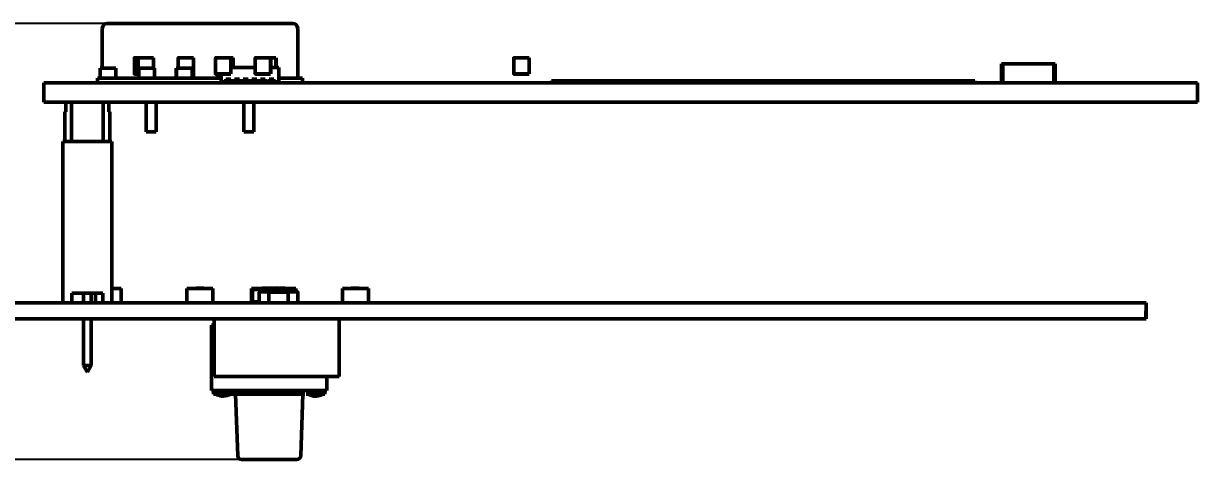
# Model space of a CAD drawing. Header units: millimetres. Extents: x 3004 to 446186229, y 1206 to 1506.
# Drawn here: x 3125.3 to 3186.4, y 1348 to 1370.7 of the extents above; entities that cross this region are included whole.
import ezdxf

# ---------------------------------------------------------------- set-up
doc = ezdxf.new("R2010")
doc.units = ezdxf.units.MM
doc.layers.add('Tonk', color=7, linetype='Continuous', lineweight=25)
doc.layers.add('Видимый контур (ГОСТ)', color=7, linetype='Continuous', lineweight=50)
doc.styles.get("Standard").update_dxf_attribs({"font": '', "width": 0.8, "oblique": 15})
doc.styles.get('Standard').set_extended_font_data('GOST type B')
doc.dimstyles.new('ISO-25', dxfattribs={"dimtxt": 2.5, "dimasz": 2.5, "dimexe": 1.25, "dimexo": 0, "dimtad": 1, "dimtxsty": 'Standard', "dimcen": 2.5, "dimadec": 0, "dimazin": 0, "dimtfac": 1, "dimtmove": 0, "dimatfit": 3, "dimfxl": 1, "dimarcsym": 0})

# ---------------------------------------------------------------- blocks, each defined once
blk = doc.blocks.new('*D37')
at = {"layer": 'Tonk', "color": 0, "lineweight": -2, "transparency": 16777216}
for p, q in [((3138.122, 1370.669), (3041.175, 1370.669)), ((3042.425, 1350.473), (3042.425, 1368.169)), ((3138.122, 1347.973), (3041.175, 1347.973))]:
    blk.add_line(p, q, dxfattribs=at)
at = {"layer": 'Tonk', "color": 0, "transparency": 16777216}
for points in [[(3042.009, 1368.169), (3042.842, 1368.169), (3042.425, 1370.669)], [(3042.009, 1350.473), (3042.842, 1350.473), (3042.425, 1347.973)]]:
    blk.add_solid(points, dxfattribs=at)
at = {"layer": 'Tonk', "color": 0, "transparency": 16777216, "insert": (3040.548, 1359.553), "char_height": 2.5, "attachment_point": 5, "rotation": 90}
blk.add_mtext('23*', dxfattribs=at)
blk = doc.blocks.new('*D52')
at = {"layer": 'Tonk', "color": 0, "lineweight": -2, "transparency": 16777216}
for p, q in [((3129.698, 1370.669), (3061.436, 1370.669)), ((3062.686, 1368.169), (3062.686, 1358.626)), ((3072.222, 1356.126), (3061.436, 1356.126))]:
    blk.add_line(p, q, dxfattribs=at)
at = {"layer": 'Tonk', "color": 0, "transparency": 16777216}
for points in [[(3062.269, 1368.169), (3063.102, 1368.169), (3062.686, 1370.669)], [(3062.269, 1358.626), (3063.102, 1358.626), (3062.686, 1356.126)]]:
    blk.add_solid(points, dxfattribs=at)
at = {"layer": 'Tonk', "color": 0, "transparency": 16777216, "insert": (3060.811, 1363.398), "char_height": 2.5, "attachment_point": 5, "rotation": 90}
blk.add_mtext('15*', dxfattribs=at)

msp = doc.modelspace()

# ---------------------------------------------------------------- linework, layer by layer
at = {"layer": 'Видимый контур (ГОСТ)'}
for p, q in [((3129.69801, 1370.66936), (3130.71401, 1370.66936)), ((3138.33401, 1370.66936), (3130.71401, 1370.66936)), ((3129.44401, 1368.33774), (3129.44401, 1370.41536)), ((3139.60401, 1370.41536), (3139.60401, 1367.82974)), ((3131.11417, 1368.0434), (3131.11417, 1368.88343)), ((3131.31551, 1368.88842), (3131.11917, 1368.88842)), ((3131.31272, 1368.0434), (3131.31272, 1368.88343)), ((3132.10772, 1368.88842), (3131.31772, 1368.88842)), ((3132.11272, 1368.33774), (3132.11272, 1368.88501)), ((3133.38805, 1368.33774), (3133.38805, 1368.88343)), ((3134.18305, 1368.88842), (3133.39305, 1368.88842)), ((3134.18805, 1368.04342), (3134.18805, 1368.88501)), ((3135.33145, 1368.0434), (3135.33145, 1368.88343)), ((3136.12645, 1368.88842), (3135.33645, 1368.88842)), ((3136.25022, 1368.88842), (3136.12856, 1368.88842)), ((3136.13145, 1368.04342), (3136.13145, 1368.88501)), ((3136.25522, 1368.37574), (3136.25522, 1368.88501)), ((3137.39992, 1368.0434), (3137.39992, 1368.88343)), ((3138.19492, 1368.88842), (3137.40492, 1368.88842)), ((3138.47243, 1368.88842), (3138.19703, 1368.88842)), ((3138.19992, 1368.04342), (3138.19992, 1368.88501)), ((3138.47743, 1368.37574), (3138.47743, 1368.88501)), ((3150.84227, 1368.0434), (3150.84227, 1368.88343)), ((3151.63727, 1368.88842), (3150.84727, 1368.88842)), ((3151.64227, 1368.04342), (3151.64227, 1368.88501)), ((3129.34015, 1368.33774), (3129.34015, 1367.82974)), ((3129.34015, 1368.33774), (3130.15295, 1368.33774)), ((3130.15295, 1368.33774), (3130.15295, 1367.82974)), ((3131.34469, 1368.33774), (3131.34469, 1367.82974)), ((3131.34469, 1368.33774), (3132.15749, 1368.33774)), ((3132.15749, 1368.33774), (3132.15749, 1367.82974)), ((3133.27792, 1368.33774), (3133.27792, 1367.82974)), ((3133.27792, 1368.33774), (3133.30364, 1368.33774)), ((3133.30364, 1368.33774), (3133.30364, 1367.82974)), ((3133.30364, 1368.33774), (3134.11644, 1368.33774)), ((3134.11644, 1368.33774), (3134.18721, 1368.33774)), ((3134.11644, 1368.33774), (3134.11644, 1367.82974)), ((3134.18721, 1368.33774), (3134.18721, 1367.82974)), ((3136.13143, 1368.37574), (3137.39992, 1368.37574)), ((3138.1999, 1368.37574), (3138.61995, 1368.37574)), ((3138.61995, 1367.62574), (3138.61995, 1368.37574)), ((3176.21004, 1368.57574), (3176.21004, 1367.57574)), ((3176.27788, 1368.57574), (3176.21004, 1368.57574)), ((3178.92372, 1368.57574), (3176.27788, 1368.57574)), ((3176.27788, 1368.57574), (3176.27788, 1367.57574)), ((3178.92372, 1368.57574), (3178.92372, 1367.57574)), ((3178.99156, 1368.57574), (3178.92372, 1368.57574)), ((3178.99156, 1368.57574), (3178.99156, 1367.57574)), ((3126.39575, 1367.57574), (3186.39575, 1367.57574)), ((3126.39575, 1367.57574), (3126.39575, 1366.57574)), ((3129.19001, 1367.82974), (3129.34015, 1367.82974)), ((3129.19001, 1367.82974), (3129.19001, 1367.57574)), ((3129.34015, 1367.82974), (3130.15295, 1367.82974)), ((3130.15295, 1367.82974), (3130.71401, 1367.82974)), ((3131.34469, 1367.82974), (3130.71401, 1367.82974)), ((3131.11917, 1368.03842), (3131.31772, 1368.03842)), ((3131.31772, 1368.03842), (3131.34469, 1368.03842)), ((3131.34469, 1367.82974), (3132.15749, 1367.82974)), ((3133.27792, 1367.82974), (3132.15749, 1367.82974)), ((3133.27792, 1367.82974), (3133.30364, 1367.82974)), ((3133.30364, 1367.82974), (3134.11644, 1367.82974)), ((3134.11644, 1367.82974), (3134.18721, 1367.82974)), ((3135.44845, 1367.82974), (3134.18721, 1367.82974)), ((3135.33645, 1368.03842), (3136.12805, 1368.03842)), ((3135.44845, 1368.03842), (3135.44845, 1367.82974)), ((3135.44845, 1367.82974), (3135.61995, 1367.82974)), ((3135.61995, 1368.03843), (3135.61995, 1367.62574)), ((3135.61995, 1367.62574), (3135.86995, 1367.62574)), ((3136.11995, 1367.77574), (3135.86995, 1367.77574)), ((3135.86995, 1367.77574), (3135.86995, 1367.57574)), ((3136.11995, 1367.77574), (3136.11995, 1367.57574)), ((3136.11995, 1367.62574), (3136.31995, 1367.62574)), ((3136.31995, 1367.77574), (3136.56995, 1367.77574)), ((3136.31995, 1367.57574), (3136.31995, 1367.77574)), ((3136.56995, 1367.57574), (3136.56995, 1367.77574)), ((3136.56995, 1367.62574), (3136.76995, 1367.62574)), ((3137.01995, 1367.77574), (3136.76995, 1367.77574)), ((3136.76995, 1367.77574), (3136.76995, 1367.57574)), ((3137.01995, 1367.77574), (3137.01995, 1367.57574)), ((3137.01995, 1367.62574), (3137.21995, 1367.62574)), ((3137.21995, 1367.77574), (3137.46995, 1367.77574)), ((3137.21995, 1367.57574), (3137.21995, 1367.77574)), ((3137.40492, 1368.03842), (3138.19652, 1368.03842)), ((3137.46995, 1367.57574), (3137.46995, 1367.77574)), ((3137.46995, 1367.62574), (3137.66995, 1367.62574)), ((3137.91995, 1367.77574), (3137.66995, 1367.77574)), ((3137.66995, 1367.77574), (3137.66995, 1367.57574)), ((3137.91995, 1367.77574), (3137.91995, 1367.57574)), ((3137.91995, 1367.62574), (3138.11995, 1367.62574)), ((3138.11995, 1367.77574), (3138.36995, 1367.77574)), ((3138.11995, 1367.57574), (3138.11995, 1367.77574)), ((3138.36995, 1367.57574), (3138.36995, 1367.77574)), ((3138.36995, 1367.62574), (3138.61995, 1367.62574)), ((3138.61995, 1367.82974), (3139.85801, 1367.82974)), ((3139.85801, 1367.82974), (3139.85801, 1367.57574)), ((3150.84727, 1368.03842), (3151.63887, 1368.03842)), ((3174.8075, 1367.67574), (3152.79939, 1367.67574)), ((3152.79939, 1367.67574), (3152.79939, 1367.57574)), ((3174.8075, 1367.67574), (3174.8075, 1367.57574)), ((3186.39575, 1367.57574), (3186.39575, 1366.57574)), ((3126.39575, 1366.57574), (3186.39575, 1366.57574)), ((3127.54985, 1366.57574), (3127.54985, 1366.07574)), ((3127.84152, 1366.57574), (3127.84152, 1364.52574)), ((3129.49152, 1366.57574), (3129.49152, 1364.52574)), ((3129.78318, 1366.57574), (3129.78318, 1366.07574)), ((3131.73001, 1366.57574), (3131.73001, 1365.03574)), ((3132.23801, 1366.57574), (3132.23801, 1365.03574)), ((3136.81001, 1366.57574), (3136.81001, 1365.03574)), ((3137.31801, 1366.57574), (3137.31801, 1365.03574)), ((3127.49152, 1366.07574), (3127.49152, 1364.52574)), ((3127.49152, 1366.07574), (3127.49152, 1366.07574)), ((3127.49152, 1366.07574), (3127.54985, 1366.07574)), ((3129.84152, 1366.07574), (3129.78318, 1366.07574)), ((3129.84152, 1366.07574), (3129.84152, 1364.52574)), ((3129.84152, 1366.07574), (3129.84152, 1366.07574)), ((3127.39686, 1356.12574), (3127.39686, 1364.52574)), ((3127.39686, 1364.52574), (3129.93686, 1364.52574)), ((3129.93686, 1356.12574), (3129.93686, 1364.52574)), ((3132.23801, 1365.03574), (3131.73001, 1365.03574)), ((3137.31801, 1365.03574), (3136.81001, 1365.03574)), ((3127.86686, 1356.12574), (3127.86686, 1356.62574)), ((3127.86686, 1356.62574), (3129.46686, 1356.62574)), ((3128.46686, 1356.12574), (3128.46686, 1356.62574)), ((3128.86686, 1356.62574), (3128.86686, 1356.12574)), ((3129.08195, 1356.62574), (3129.08195, 1356.12574)), ((3129.46686, 1356.62574), (3129.46686, 1356.12574)), ((3129.98003, 1356.88574), (3129.93686, 1356.88574)), ((3130.43195, 1356.87574), (3129.93686, 1356.87574)), ((3129.98003, 1356.88574), (3129.98003, 1356.87574)), ((3130.43195, 1356.87574), (3130.43195, 1356.12574)), ((3133.83194, 1356.87574), (3133.83194, 1356.12574)), ((3135.18194, 1356.87574), (3133.83194, 1356.87574)), ((3134.51993, 1356.88574), (3134.30951, 1356.88574)), ((3134.30951, 1356.88574), (3134.30951, 1356.87574)), ((3134.73003, 1356.88574), (3134.51993, 1356.88574)), ((3134.73003, 1356.88574), (3134.73003, 1356.87574)), ((3135.18194, 1356.87574), (3135.18194, 1356.12574)), ((3137.20695, 1356.87574), (3137.20695, 1356.12574)), ((3137.20695, 1356.87574), (3137.40695, 1356.87574)), ((3137.25695, 1356.82574), (3137.25695, 1356.17574)), ((3137.25695, 1356.82574), (3139.45695, 1356.82574)), ((3137.25695, 1356.82574), (3137.25695, 1356.17574)), ((3137.25695, 1356.82574), (3137.40695, 1356.82574)), ((3137.60695, 1356.87574), (3137.40695, 1356.87574)), ((3137.40695, 1356.82574), (3137.40695, 1356.87574)), ((3137.60694, 1356.68574), (3137.60694, 1356.12574)), ((3139.10695, 1356.87574), (3137.60695, 1356.87574)), ((3137.60695, 1356.87574), (3137.60695, 1356.82574)), ((3139.10695, 1356.82574), (3137.60695, 1356.82574)), ((3138.10694, 1356.69574), (3137.61694, 1356.69574)), ((3137.76433, 1356.88574), (3137.76433, 1356.87574)), ((3137.89807, 1356.88574), (3137.89807, 1356.87574)), ((3138.03613, 1356.88574), (3138.03613, 1356.87574)), ((3138.07203, 1356.88574), (3138.07203, 1356.87574)), ((3139.10694, 1356.68574), (3138.10694, 1356.68574)), ((3138.10694, 1356.68574), (3138.10694, 1356.12574)), ((3138.31353, 1356.88574), (3138.20736, 1356.88574)), ((3138.20736, 1356.88574), (3138.20736, 1356.87574)), ((3138.34382, 1356.88574), (3138.31353, 1356.88574)), ((3138.31353, 1356.88574), (3138.31353, 1356.87574)), ((3138.34382, 1356.88574), (3138.34382, 1356.87574)), ((3138.37972, 1356.88574), (3138.37972, 1356.87574)), ((3138.51345, 1356.88574), (3138.51345, 1356.87574)), ((3138.65151, 1356.88574), (3138.65151, 1356.87574)), ((3138.69254, 1356.88574), (3138.69254, 1356.87574)), ((3138.81457, 1356.88574), (3138.81457, 1356.87574)), ((3138.95408, 1356.88574), (3138.95408, 1356.87574)), ((3139.10694, 1356.69574), (3139.59694, 1356.69574)), ((3139.10694, 1356.68574), (3139.10694, 1356.12574)), ((3139.30695, 1356.87574), (3139.10695, 1356.87574)), ((3139.10695, 1356.87574), (3139.10695, 1356.82574)), ((3139.50695, 1356.87574), (3139.30695, 1356.87574)), ((3139.30695, 1356.82574), (3139.30695, 1356.87574)), ((3139.45695, 1356.82574), (3139.30695, 1356.82574)), ((3139.45695, 1356.82574), (3139.45695, 1356.69574)), ((3139.45695, 1356.82574), (3139.45695, 1356.69574)), ((3139.50695, 1356.87574), (3139.50695, 1356.69574)), ((3139.60694, 1356.68574), (3139.60694, 1356.12574)), ((3141.93194, 1356.87574), (3143.28194, 1356.87574)), ((3141.93194, 1356.87574), (3141.93194, 1356.12574)), ((3142.38386, 1356.88574), (3142.38386, 1356.87574)), ((3142.5248, 1356.88574), (3142.38386, 1356.88574)), ((3142.5248, 1356.88574), (3142.5248, 1356.87574)), ((3142.65565, 1356.88574), (3142.5248, 1356.88574)), ((3142.65565, 1356.88574), (3142.65565, 1356.87574)), ((3142.75309, 1356.88574), (3142.65565, 1356.88574)), ((3142.75309, 1356.88574), (3142.75309, 1356.87574)), ((3142.79411, 1356.88574), (3142.75309, 1356.88574)), ((3142.80437, 1356.88574), (3142.79411, 1356.88574)), ((3142.79411, 1356.88574), (3142.79411, 1356.87574)), ((3142.80437, 1356.88574), (3142.80437, 1356.87574)), ((3143.28194, 1356.87574), (3143.28194, 1356.12574)), ((3179.74995, 1356.12574), (3076.19195, 1356.12574)), ((3137.60694, 1356.17574), (3137.25695, 1356.17574)), ((3137.25695, 1356.17574), (3137.60695, 1356.17574)), ((3179.74995, 1356.12574), (3183.70496, 1356.12574)), ((3183.71695, 1356.12574), (3183.70496, 1356.12574)), ((3183.72195, 1355.30278), (3183.72195, 1356.12574)), ((3183.70996, 1355.30278), (3183.70996, 1355.71426)), ((3183.70996, 1355.71426), (3183.70996, 1355.30278)), ((3179.75496, 1355.30278), (3076.19695, 1355.30278)), ((3128.47186, 1352.86067), (3128.47186, 1355.30278)), ((3128.87186, 1355.30278), (3128.87186, 1352.86067)), ((3135.12204, 1351.57278), (3135.12204, 1354.97278)), ((3135.12204, 1354.97278), (3135.26194, 1354.97278)), ((3135.26194, 1352.30279), (3135.26194, 1355.30278)), ((3141.76195, 1352.30279), (3141.76195, 1355.30278)), ((3179.75496, 1355.30278), (3183.70996, 1355.30278)), ((3183.72195, 1355.30278), (3183.70996, 1355.30278)), ((3128.47186, 1352.86067), (3128.87186, 1352.86067)), ((3128.67186, 1352.51426), (3128.47186, 1352.86067)), ((3128.87186, 1352.86067), (3128.67186, 1352.51426)), ((3135.26194, 1352.30279), (3141.76195, 1352.30279)), ((3141.12204, 1352.30279), (3141.12204, 1351.57278)), ((3135.42204, 1351.57278), (3135.12204, 1351.57278)), ((3135.22204, 1351.37278), (3135.22204, 1351.57278)), ((3135.72204, 1351.37278), (3135.22204, 1351.37278)), ((3135.32204, 1351.37252), (3135.32204, 1351.37278)), ((3140.82204, 1351.57278), (3135.42204, 1351.57278)), ((3136.08062, 1351.37278), (3135.72204, 1351.37278)), ((3136.12204, 1351.37252), (3136.12204, 1351.37278)), ((3136.19275, 1351.37278), (3136.15133, 1351.37278)), ((3136.26347, 1351.37278), (3136.19275, 1351.37278)), ((3139.98062, 1351.37278), (3136.26347, 1351.37278)), ((3136.48403, 1348.1658), (3136.37204, 1351.37278)), ((3139.76005, 1348.1658), (3139.87204, 1351.37278)), ((3140.09275, 1351.37278), (3140.05133, 1351.37278)), ((3140.16347, 1351.37278), (3140.09275, 1351.37278)), ((3140.12204, 1351.37258), (3140.12204, 1351.37278)), ((3140.12204, 1351.37252), (3140.12204, 1351.37258)), ((3140.52204, 1351.37278), (3140.16347, 1351.37278)), ((3141.02204, 1351.37278), (3140.52204, 1351.37278)), ((3141.12204, 1351.57278), (3140.82204, 1351.57278)), ((3140.92204, 1351.37258), (3140.92204, 1351.37278)), ((3140.92204, 1351.37252), (3140.92204, 1351.37258)), ((3141.02204, 1351.37278), (3141.02204, 1351.57278)), ((3139.56018, 1347.97278), (3136.68391, 1347.97278))]:
    msp.add_line(p, q, dxfattribs=at)
for centre, radius, start, end in [((3129.69801, 1370.41536), 0.254, 90, 180), ((3139.35001, 1370.41536), 0.254, 0, 90), ((3137.61694, 1356.68574), 0.01, 90, 180), ((3139.59694, 1356.68574), 0.01, 0, 90), ((3136.68391, 1348.17278), 0.2, 182.0000025, 270.0000025), ((3139.56018, 1348.17278), 0.2, 270.0000025, 358.0000025)]:
    msp.add_arc(centre, radius, start, end, dxfattribs=at)
for points, knots in [([(3138.33401, 1370.66936), (3138.44691, 1370.66936), (3138.55646, 1370.66936), (3138.66268, 1370.66936), (3138.67785, 1370.66936), (3138.69174, 1370.66936), (3138.708, 1370.66936), (3138.83813, 1370.66936), (3138.95349, 1370.66936), (3139.05246, 1370.66936), (3139.13906, 1370.66936), (3139.20762, 1370.66936), (3139.25814, 1370.66936), (3139.26535, 1370.66936), (3139.27274, 1370.66936), (3139.27869, 1370.66936), (3139.32624, 1370.66936), (3139.35001, 1370.66936), (3139.35001, 1370.66936)], [0, 0, 0, 0, 0.21875, 0.21875, 0.21875, 0.25, 0.25, 0.25, 0.5, 0.5, 0.5, 0.71875, 0.71875, 0.71875, 0.75, 0.75, 0.75, 1, 1, 1, 1]), ([(3131.11917, 1368.88842), (3131.11916, 1368.88842), (3131.11915, 1368.88842), (3131.11856, 1368.88841), (3131.11798, 1368.88831), (3131.11685, 1368.88789), (3131.1163, 1368.88757), (3131.11534, 1368.8867), (3131.11496, 1368.88619), (3131.11452, 1368.88529), (3131.11438, 1368.88492), (3131.11421, 1368.88417), (3131.11417, 1368.88381), (3131.11823, 1368.88343)], [-0.00000462706, -0.00000462706, -0.00000462706, -0.00000462706, 0, 0, 0.00024455438, 0.00024455438, 0.00049333792, 0.00049333792, 0.0007291459, 0.0007291459, 0.00087347225, 0.00087347225, 0.00100012886, 0.00100012886, 0.00100012886, 0.00100012886]), ([(3131.11823, 1368.88343), (3131.12479, 1368.88345), (3131.15501, 1368.8836), (3131.20605, 1368.88386), (3131.25823, 1368.88406), (3131.31278, 1368.8842)], [-0.0759114465, -0.0759114465, -0.0759114465, -0.0759114465, -0.0750499484, -0.0750499484, -0.0583716682, -0.0583716682, -0.0583716682, -0.0583716682]), ([(3131.31772, 1368.88842), (3131.31771, 1368.88842), (3131.3177, 1368.88842), (3131.31711, 1368.88841), (3131.31653, 1368.88831), (3131.31541, 1368.88789), (3131.31485, 1368.88757), (3131.3139, 1368.8867), (3131.31352, 1368.88619), (3131.31307, 1368.88529), (3131.31293, 1368.88492), (3131.31276, 1368.88417), (3131.31272, 1368.88381), (3131.31678, 1368.88343)], [-0.00000462706, -0.00000462706, -0.00000462706, -0.00000462706, 0, 0, 0.00024455438, 0.00024455438, 0.00049333792, 0.00049333792, 0.0007291459, 0.0007291459, 0.00087347225, 0.00087347225, 0.00100012886, 0.00100012886, 0.00100012886, 0.00100012886]), ([(3131.31678, 1368.88343), (3131.32334, 1368.88345), (3131.35356, 1368.8836), (3131.46137, 1368.88415), (3131.58386, 1368.88446), (3131.7115, 1368.88446), (3131.71252, 1368.88446), (3131.71456, 1368.88446), (3131.71559, 1368.88446), (3131.84365, 1368.88446), (3131.97676, 1368.88415), (3132.10541, 1368.88344), (3132.10657, 1368.88343), (3132.10959, 1368.88528)], [-0.0759114465, -0.0759114465, -0.0759114465, -0.0759114465, -0.0750499484, -0.0750499484, -0.0388625386, -0.0388625386, -0.0385558108, -0.0385558108, -0.0382459688, -0.0382459688, 0, 0, 0.0003495181, 0.0003495181, 0.0003495181, 0.0003495181]), ([(3132.10959, 1368.88528), (3132.10774, 1368.88221), (3132.10775, 1368.881), (3132.1085, 1368.74299), (3132.10884, 1368.59971), (3132.10884, 1368.42204), (3132.10881, 1368.38003), (3132.10874, 1368.33774)], [-0.0824454192, -0.0824454192, -0.0824454192, -0.0824454192, -0.0820807754, -0.0820807754, -0.0410404065, -0.0410404065, -0.0285822987, -0.0285822987, -0.0285822987, -0.0285822987]), ([(3133.39305, 1368.88842), (3133.39304, 1368.88842), (3133.39303, 1368.88842), (3133.39244, 1368.88841), (3133.39186, 1368.88831), (3133.39074, 1368.88789), (3133.39019, 1368.88757), (3133.38923, 1368.8867), (3133.38885, 1368.88619), (3133.3884, 1368.88529), (3133.38827, 1368.88492), (3133.3881, 1368.88417), (3133.38806, 1368.88381), (3133.39211, 1368.88343)], [-0.00000462706, -0.00000462706, -0.00000462706, -0.00000462706, 0, 0, 0.00024455438, 0.00024455438, 0.00049333792, 0.00049333792, 0.0007291459, 0.0007291459, 0.00087347225, 0.00087347225, 0.00100012886, 0.00100012886, 0.00100012886, 0.00100012886]), ([(3133.39211, 1368.88343), (3133.39868, 1368.88345), (3133.42889, 1368.8836), (3133.5367, 1368.88415), (3133.6592, 1368.88446), (3133.78683, 1368.88446), (3133.78785, 1368.88446), (3133.7899, 1368.88446), (3133.79093, 1368.88446), (3133.91899, 1368.88446), (3134.05209, 1368.88415), (3134.18074, 1368.88344), (3134.1819, 1368.88343), (3134.18492, 1368.88528)], [-0.0759114465, -0.0759114465, -0.0759114465, -0.0759114465, -0.0750499484, -0.0750499484, -0.0388625386, -0.0388625386, -0.0385558108, -0.0385558108, -0.0382459688, -0.0382459688, 0, 0, 0.0003495181, 0.0003495181, 0.0003495181, 0.0003495181]), ([(3134.18492, 1368.88528), (3134.18307, 1368.88221), (3134.18308, 1368.881), (3134.18384, 1368.74299), (3134.18417, 1368.59971), (3134.18417, 1368.42204), (3134.18414, 1368.38003), (3134.18408, 1368.33774)], [-0.0824454192, -0.0824454192, -0.0824454192, -0.0824454192, -0.0820807754, -0.0820807754, -0.0410404065, -0.0410404065, -0.0285822987, -0.0285822987, -0.0285822987, -0.0285822987]), ([(3135.33645, 1368.88842), (3135.33644, 1368.88842), (3135.33643, 1368.88842), (3135.33584, 1368.88841), (3135.33526, 1368.88831), (3135.33414, 1368.88789), (3135.33359, 1368.88757), (3135.33263, 1368.8867), (3135.33225, 1368.88619), (3135.3318, 1368.88529), (3135.33167, 1368.88492), (3135.3315, 1368.88417), (3135.33145, 1368.88381), (3135.33551, 1368.88343)], [-0.00000462706, -0.00000462706, -0.00000462706, -0.00000462706, 0, 0, 0.00024455438, 0.00024455438, 0.00049333792, 0.00049333792, 0.0007291459, 0.0007291459, 0.00087347225, 0.00087347225, 0.00100012886, 0.00100012886, 0.00100012886, 0.00100012886]), ([(3135.33551, 1368.88343), (3135.34208, 1368.88345), (3135.37229, 1368.8836), (3135.4801, 1368.88415), (3135.6026, 1368.88446), (3135.73023, 1368.88446), (3135.73125, 1368.88446), (3135.7333, 1368.88446), (3135.73433, 1368.88446), (3135.86239, 1368.88446), (3135.99549, 1368.88415), (3136.12414, 1368.88344), (3136.1253, 1368.88343), (3136.12832, 1368.88528)], [-0.0759114465, -0.0759114465, -0.0759114465, -0.0759114465, -0.0750499484, -0.0750499484, -0.0388625386, -0.0388625386, -0.0385558108, -0.0385558108, -0.0382459688, -0.0382459688, 0, 0, 0.0003495181, 0.0003495181, 0.0003495181, 0.0003495181]), ([(3136.12832, 1368.88528), (3136.12647, 1368.88221), (3136.12648, 1368.881), (3136.12724, 1368.74299), (3136.12757, 1368.59971), (3136.12757, 1368.32712), (3136.12724, 1368.18384), (3136.12648, 1368.04583), (3136.12647, 1368.04462), (3136.12832, 1368.04155)], [-0.0824454192, -0.0824454192, -0.0824454192, -0.0824454192, -0.0820807754, -0.0820807754, -0.0410404065, -0.0410404065, 0, 0, 0.0003646431, 0.0003646431, 0.0003646431, 0.0003646431]), ([(3136.13145, 1368.88397), (3136.17018, 1368.88383), (3136.20871, 1368.88366), (3136.24791, 1368.88344), (3136.24907, 1368.88343), (3136.25209, 1368.88528)], [-0.0114104227, -0.0114104227, -0.0114104227, -0.0114104227, 0, 0, 0.0003495181, 0.0003495181, 0.0003495181, 0.0003495181]), ([(3136.25209, 1368.88528), (3136.25024, 1368.88221), (3136.25025, 1368.881), (3136.251, 1368.74299), (3136.25134, 1368.59971), (3136.25134, 1368.43446), (3136.25133, 1368.4052), (3136.2513, 1368.37574)], [-0.0824454192, -0.0824454192, -0.0824454192, -0.0824454192, -0.0820807754, -0.0820807754, -0.0410404065, -0.0410404065, -0.0323223982, -0.0323223982, -0.0323223982, -0.0323223982]), ([(3137.40492, 1368.88842), (3137.40491, 1368.88842), (3137.4049, 1368.88842), (3137.40431, 1368.88841), (3137.40373, 1368.88831), (3137.4026, 1368.88789), (3137.40205, 1368.88757), (3137.40109, 1368.8867), (3137.40071, 1368.88619), (3137.40027, 1368.88529), (3137.40013, 1368.88492), (3137.39996, 1368.88417), (3137.39992, 1368.88381), (3137.40398, 1368.88343)], [-0.00000462706, -0.00000462706, -0.00000462706, -0.00000462706, 0, 0, 0.00024455438, 0.00024455438, 0.00049333792, 0.00049333792, 0.0007291459, 0.0007291459, 0.00087347225, 0.00087347225, 0.00100012886, 0.00100012886, 0.00100012886, 0.00100012886]), ([(3137.40398, 1368.88343), (3137.41054, 1368.88345), (3137.44076, 1368.8836), (3137.54857, 1368.88415), (3137.67106, 1368.88446), (3137.79869, 1368.88446), (3137.79971, 1368.88446), (3137.80176, 1368.88446), (3137.80279, 1368.88446), (3137.93085, 1368.88446), (3138.06396, 1368.88415), (3138.19261, 1368.88344), (3138.19376, 1368.88343), (3138.19679, 1368.88528)], [-0.0759114465, -0.0759114465, -0.0759114465, -0.0759114465, -0.0750499484, -0.0750499484, -0.0388625386, -0.0388625386, -0.0385558108, -0.0385558108, -0.0382459688, -0.0382459688, 0, 0, 0.0003495181, 0.0003495181, 0.0003495181, 0.0003495181]), ([(3137.68243, 1368.88842), (3137.68242, 1368.88842), (3137.68241, 1368.88842), (3137.68228, 1368.88842), (3137.68216, 1368.88841), (3137.68204, 1368.8884)], [-0.0000046270632, -0.0000046270632, -0.0000046270632, -0.0000046270632, 0, 0, 0.0000502312776, 0.0000502312776, 0.0000502312776, 0.0000502312776]), ([(3138.19679, 1368.88528), (3138.19494, 1368.88221), (3138.19494, 1368.881), (3138.1957, 1368.74299), (3138.19604, 1368.59971), (3138.19604, 1368.32712), (3138.1957, 1368.18384), (3138.19494, 1368.04583), (3138.19494, 1368.04462), (3138.19679, 1368.04155)], [-0.0824454192, -0.0824454192, -0.0824454192, -0.0824454192, -0.0820807754, -0.0820807754, -0.0410404065, -0.0410404065, 0, 0, 0.0003646431, 0.0003646431, 0.0003646431, 0.0003646431]), ([(3138.19992, 1368.88437), (3138.2897, 1368.88423), (3138.38068, 1368.88393), (3138.47012, 1368.88344), (3138.47128, 1368.88343), (3138.4743, 1368.88528)], [-0.0264835426, -0.0264835426, -0.0264835426, -0.0264835426, 0, 0, 0.0003495181, 0.0003495181, 0.0003495181, 0.0003495181]), ([(3138.4743, 1368.88528), (3138.47245, 1368.88221), (3138.47245, 1368.881), (3138.47321, 1368.74299), (3138.47355, 1368.59971), (3138.47355, 1368.43446), (3138.47353, 1368.4052), (3138.4735, 1368.37574)], [-0.0824454192, -0.0824454192, -0.0824454192, -0.0824454192, -0.0820807754, -0.0820807754, -0.0410404065, -0.0410404065, -0.0323223982, -0.0323223982, -0.0323223982, -0.0323223982]), ([(3150.84727, 1368.88842), (3150.84726, 1368.88842), (3150.84725, 1368.88842), (3150.84666, 1368.88841), (3150.84608, 1368.88831), (3150.84495, 1368.88789), (3150.8444, 1368.88757), (3150.84344, 1368.8867), (3150.84306, 1368.88619), (3150.84262, 1368.88529), (3150.84248, 1368.88492), (3150.84231, 1368.88417), (3150.84227, 1368.88381), (3150.84633, 1368.88343)], [-0.00000462706, -0.00000462706, -0.00000462706, -0.00000462706, 0, 0, 0.00024455438, 0.00024455438, 0.00049333792, 0.00049333792, 0.0007291459, 0.0007291459, 0.00087347225, 0.00087347225, 0.00100012886, 0.00100012886, 0.00100012886, 0.00100012886]), ([(3150.84633, 1368.88343), (3150.85289, 1368.88345), (3150.88311, 1368.8836), (3150.99092, 1368.88415), (3151.11341, 1368.88446), (3151.24105, 1368.88446), (3151.24207, 1368.88446), (3151.24411, 1368.88446), (3151.24514, 1368.88446), (3151.3732, 1368.88446), (3151.50631, 1368.88415), (3151.63496, 1368.88344), (3151.63612, 1368.88343), (3151.63914, 1368.88528)], [-0.0759114465, -0.0759114465, -0.0759114465, -0.0759114465, -0.0750499484, -0.0750499484, -0.0388625386, -0.0388625386, -0.0385558108, -0.0385558108, -0.0382459688, -0.0382459688, 0, 0, 0.0003495181, 0.0003495181, 0.0003495181, 0.0003495181]), ([(3151.63914, 1368.88528), (3151.63729, 1368.88221), (3151.63729, 1368.881), (3151.63805, 1368.74299), (3151.63839, 1368.59971), (3151.63839, 1368.32712), (3151.63805, 1368.18384), (3151.63729, 1368.04583), (3151.63729, 1368.04462), (3151.63914, 1368.04155)], [-0.0824454192, -0.0824454192, -0.0824454192, -0.0824454192, -0.0820807754, -0.0820807754, -0.0410404065, -0.0410404065, 0, 0, 0.0003646431, 0.0003646431, 0.0003646431, 0.0003646431]), ([(3131.11823, 1368.0434), (3131.11417, 1368.04303), (3131.11421, 1368.04267), (3131.11438, 1368.04192), (3131.11452, 1368.04154), (3131.11496, 1368.04064), (3131.11534, 1368.04014), (3131.1163, 1368.03927), (3131.11685, 1368.03894), (3131.11798, 1368.03852), (3131.11856, 1368.03842), (3131.11915, 1368.03842), (3131.11916, 1368.03842), (3131.11917, 1368.03842)], [0.000002287917, 0.000002287917, 0.000002287917, 0.000002287917, 0.000112398722, 0.000112398722, 0.000237862234, 0.000237862234, 0.000442818507, 0.000442818507, 0.000658987517, 0.000658987517, 0.000871477573, 0.000871477573, 0.000875498261, 0.000875498261, 0.000875498261, 0.000875498261]), ([(3131.31278, 1368.04263), (3131.25823, 1368.04278), (3131.20605, 1368.04297), (3131.15501, 1368.04323), (3131.12479, 1368.04338), (3131.11823, 1368.0434)], [-0.0145600098, -0.0145600098, -0.0145600098, -0.0145600098, 0, 0, 0.0007520714, 0.0007520714, 0.0007520714, 0.0007520714]), ([(3131.31678, 1368.0434), (3131.31272, 1368.04303), (3131.31276, 1368.04267), (3131.31293, 1368.04192), (3131.31307, 1368.04154), (3131.31352, 1368.04064), (3131.3139, 1368.04014), (3131.31485, 1368.03927), (3131.31541, 1368.03894), (3131.31653, 1368.03852), (3131.31711, 1368.03842), (3131.3177, 1368.03842), (3131.31771, 1368.03842), (3131.31772, 1368.03842)], [0.000002287917, 0.000002287917, 0.000002287917, 0.000002287917, 0.000112398722, 0.000112398722, 0.000237862234, 0.000237862234, 0.000442818507, 0.000442818507, 0.000658987517, 0.000658987517, 0.000871477573, 0.000871477573, 0.000875498261, 0.000875498261, 0.000875498261, 0.000875498261]), ([(3135.33551, 1368.0434), (3135.33145, 1368.04303), (3135.3315, 1368.04267), (3135.33167, 1368.04192), (3135.3318, 1368.04154), (3135.33225, 1368.04064), (3135.33263, 1368.04014), (3135.33359, 1368.03927), (3135.33414, 1368.03894), (3135.33526, 1368.03852), (3135.33584, 1368.03842), (3135.33643, 1368.03842), (3135.33644, 1368.03842), (3135.33645, 1368.03842)], [0.000002287917, 0.000002287917, 0.000002287917, 0.000002287917, 0.000112398722, 0.000112398722, 0.000237862234, 0.000237862234, 0.000442818507, 0.000442818507, 0.000658987517, 0.000658987517, 0.000871477573, 0.000871477573, 0.000875498261, 0.000875498261, 0.000875498261, 0.000875498261]), ([(3136.12832, 1368.04155), (3136.1253, 1368.0434), (3136.12414, 1368.04339), (3135.99549, 1368.04269), (3135.86239, 1368.04237), (3135.73433, 1368.04237), (3135.7333, 1368.04237), (3135.73125, 1368.04237), (3135.73023, 1368.04237), (3135.6026, 1368.04238), (3135.4801, 1368.04269), (3135.37229, 1368.04323), (3135.34208, 1368.04338), (3135.33551, 1368.0434)], [-0.0657717185, -0.0657717185, -0.0657717185, -0.0657717185, -0.065467052, -0.065467052, -0.0321289257, -0.0321289257, -0.0318588437, -0.0318588437, -0.0315913334, -0.0315913334, 0, 0, 0.0007520714, 0.0007520714, 0.0007520714, 0.0007520714]), ([(3137.40398, 1368.0434), (3137.39992, 1368.04303), (3137.39996, 1368.04267), (3137.40013, 1368.04192), (3137.40027, 1368.04154), (3137.40071, 1368.04064), (3137.40109, 1368.04014), (3137.40205, 1368.03927), (3137.4026, 1368.03894), (3137.40373, 1368.03852), (3137.40431, 1368.03842), (3137.4049, 1368.03842), (3137.40491, 1368.03842), (3137.40492, 1368.03842)], [0.000002287917, 0.000002287917, 0.000002287917, 0.000002287917, 0.000112398722, 0.000112398722, 0.000237862234, 0.000237862234, 0.000442818507, 0.000442818507, 0.000658987517, 0.000658987517, 0.000871477573, 0.000871477573, 0.000875498261, 0.000875498261, 0.000875498261, 0.000875498261]), ([(3138.19679, 1368.04155), (3138.19376, 1368.0434), (3138.19261, 1368.04339), (3138.06396, 1368.04269), (3137.93085, 1368.04237), (3137.80279, 1368.04237), (3137.80176, 1368.04237), (3137.79971, 1368.04237), (3137.79869, 1368.04237), (3137.67106, 1368.04238), (3137.54857, 1368.04269), (3137.44076, 1368.04323), (3137.41054, 1368.04338), (3137.40398, 1368.0434)], [-0.0657717185, -0.0657717185, -0.0657717185, -0.0657717185, -0.065467052, -0.065467052, -0.0321289257, -0.0321289257, -0.0318588437, -0.0318588437, -0.0315913334, -0.0315913334, 0, 0, 0.0007520714, 0.0007520714, 0.0007520714, 0.0007520714]), ([(3150.84633, 1368.0434), (3150.84227, 1368.04303), (3150.84231, 1368.04267), (3150.84248, 1368.04192), (3150.84262, 1368.04154), (3150.84307, 1368.04064), (3150.84344, 1368.04014), (3150.8444, 1368.03927), (3150.84495, 1368.03894), (3150.84608, 1368.03852), (3150.84666, 1368.03842), (3150.84725, 1368.03842), (3150.84726, 1368.03842), (3150.84727, 1368.03842)], [0.000002287917, 0.000002287917, 0.000002287917, 0.000002287917, 0.000112398722, 0.000112398722, 0.000237862234, 0.000237862234, 0.000442818507, 0.000442818507, 0.000658987517, 0.000658987517, 0.000871477573, 0.000871477573, 0.000875498261, 0.000875498261, 0.000875498261, 0.000875498261]), ([(3151.63914, 1368.04155), (3151.63612, 1368.0434), (3151.63496, 1368.04339), (3151.50631, 1368.04269), (3151.3732, 1368.04237), (3151.24514, 1368.04237), (3151.24411, 1368.04237), (3151.24206, 1368.04237), (3151.24104, 1368.04237), (3151.11341, 1368.04238), (3150.99092, 1368.04269), (3150.88311, 1368.04323), (3150.85289, 1368.04338), (3150.84633, 1368.0434)], [-0.0657717185, -0.0657717185, -0.0657717185, -0.0657717185, -0.065467052, -0.065467052, -0.0321289257, -0.0321289257, -0.0318588437, -0.0318588437, -0.0315913334, -0.0315913334, 0, 0, 0.0007520714, 0.0007520714, 0.0007520714, 0.0007520714]), ([(3137.89807, 1356.88574), (3137.89491, 1356.88574), (3137.88869, 1356.88574), (3137.87947, 1356.88574), (3137.87053, 1356.88574), (3137.86181, 1356.88574), (3137.85327, 1356.88574), (3137.84503, 1356.88574), (3137.837, 1356.88574), (3137.82919, 1356.88574), (3137.82176, 1356.88574), (3137.81467, 1356.88574), (3137.80808, 1356.88574), (3137.80195, 1356.88574), (3137.79613, 1356.88574), (3137.79077, 1356.88574), (3137.78581, 1356.88574), (3137.78128, 1356.88574), (3137.77726, 1356.88574), (3137.77371, 1356.88574), (3137.77091, 1356.88574), (3137.76851, 1356.88574), (3137.76658, 1356.88574), (3137.76526, 1356.88574), (3137.76444, 1356.88574), (3137.76437, 1356.88574), (3137.76433, 1356.88574)], [0, 0, 0, 0, 0.03378715, 0.06662166, 0.09928488, 0.13136117, 0.16358519, 0.19610393, 0.22890225, 0.26215806, 0.29599122, 0.33021785, 0.36505983, 0.40095074, 0.43762038, 0.47570753, 0.51538069, 0.55641354, 0.59976483, 0.64642416, 0.69643144, 0.74978152, 0.80657331, 0.86743553, 0.93188675, 1, 1, 1, 1]), ([(3138.03613, 1356.88574), (3138.03605, 1356.88574), (3138.03591, 1356.88574), (3138.03516, 1356.88574), (3138.03368, 1356.88574), (3138.03182, 1356.88574), (3138.02926, 1356.88574), (3138.0261, 1356.88574), (3138.0226, 1356.88574), (3138.01828, 1356.88574), (3138.01354, 1356.88574), (3138.00839, 1356.88574), (3138.00288, 1356.88574), (3137.99687, 1356.88574), (3137.99046, 1356.88574), (3137.98352, 1356.88574), (3137.97625, 1356.88574), (3137.96854, 1356.88574), (3137.96049, 1356.88574), (3137.95227, 1356.88574), (3137.94372, 1356.88574), (3137.93505, 1356.88574), (3137.92612, 1356.88574), (3137.91695, 1356.88574), (3137.90758, 1356.88574), (3137.90125, 1356.88574), (3137.89807, 1356.88574)], [0, 0, 0, 0, 0.06506329, 0.12677317, 0.18551576, 0.24076468, 0.2929798, 0.34225037, 0.38891929, 0.43277566, 0.47462843, 0.51477469, 0.55360589, 0.59142641, 0.62802812, 0.66380363, 0.69898434, 0.73359149, 0.76762847, 0.80120835, 0.83426384, 0.86698069, 0.89971974, 0.93270191, 0.96617588, 1, 1, 1, 1]), ([(3138.20736, 1356.88574), (3138.20199, 1356.88574), (3138.19153, 1356.88574), (3138.17632, 1356.88574), (3138.16213, 1356.88574), (3138.1489, 1356.88574), (3138.13669, 1356.88574), (3138.12555, 1356.88574), (3138.11531, 1356.88574), (3138.10629, 1356.88574), (3138.09828, 1356.88574), (3138.09124, 1356.88574), (3138.08539, 1356.88574), (3138.08044, 1356.88574), (3138.07665, 1356.88574), (3138.07403, 1356.88574), (3138.07236, 1356.88574), (3138.07214, 1356.88574), (3138.07203, 1356.88574)], [0, 0, 0, 0, 0.07855643, 0.15286284, 0.22355969, 0.29037494, 0.35540307, 0.41829116, 0.48038856, 0.54307262, 0.60492394, 0.66439831, 0.72194255, 0.77837489, 0.83382994, 0.88886124, 0.94408894, 1, 1, 1, 1]), ([(3138.51345, 1356.88574), (3138.5103, 1356.88574), (3138.50408, 1356.88574), (3138.49486, 1356.88574), (3138.48591, 1356.88574), (3138.47719, 1356.88574), (3138.46866, 1356.88574), (3138.46042, 1356.88574), (3138.45238, 1356.88574), (3138.44458, 1356.88574), (3138.43715, 1356.88574), (3138.43005, 1356.88574), (3138.42347, 1356.88574), (3138.41734, 1356.88574), (3138.41151, 1356.88574), (3138.40615, 1356.88574), (3138.40119, 1356.88574), (3138.39666, 1356.88574), (3138.39265, 1356.88574), (3138.3891, 1356.88574), (3138.3863, 1356.88574), (3138.3839, 1356.88574), (3138.38196, 1356.88574), (3138.38064, 1356.88574), (3138.37983, 1356.88574), (3138.37976, 1356.88574), (3138.37972, 1356.88574)], [0, 0, 0, 0, 0.03378715, 0.06662166, 0.09928488, 0.13136117, 0.16358519, 0.19610393, 0.22890225, 0.26215806, 0.29599122, 0.33021785, 0.36505983, 0.40095074, 0.43762038, 0.47570753, 0.51538069, 0.55641354, 0.59976483, 0.64642416, 0.69643144, 0.74978152, 0.80657331, 0.86743553, 0.93188675, 1, 1, 1, 1]), ([(3138.65151, 1356.88574), (3138.65144, 1356.88574), (3138.65129, 1356.88574), (3138.65054, 1356.88574), (3138.64906, 1356.88574), (3138.64721, 1356.88574), (3138.64464, 1356.88574), (3138.64149, 1356.88574), (3138.63798, 1356.88574), (3138.63366, 1356.88574), (3138.62893, 1356.88574), (3138.62378, 1356.88574), (3138.61826, 1356.88574), (3138.61225, 1356.88574), (3138.60585, 1356.88574), (3138.59891, 1356.88574), (3138.59163, 1356.88574), (3138.58393, 1356.88574), (3138.57588, 1356.88574), (3138.56766, 1356.88574), (3138.55911, 1356.88574), (3138.55043, 1356.88574), (3138.5415, 1356.88574), (3138.53233, 1356.88574), (3138.52297, 1356.88574), (3138.51663, 1356.88574), (3138.51345, 1356.88574)], [0, 0, 0, 0, 0.06506329, 0.12677317, 0.18551576, 0.24076468, 0.2929798, 0.34225037, 0.38891929, 0.43277566, 0.47462843, 0.51477469, 0.55360589, 0.59142641, 0.62802812, 0.66380363, 0.69898434, 0.73359149, 0.76762847, 0.80120835, 0.83426384, 0.86698069, 0.89971974, 0.93270191, 0.96617588, 1, 1, 1, 1]), ([(3138.81457, 1356.88574), (3138.81059, 1356.88574), (3138.80275, 1356.88574), (3138.79126, 1356.88574), (3138.78021, 1356.88574), (3138.76968, 1356.88574), (3138.75958, 1356.88574), (3138.75004, 1356.88574), (3138.74083, 1356.88574), (3138.73232, 1356.88574), (3138.72441, 1356.88574), (3138.71734, 1356.88574), (3138.71104, 1356.88574), (3138.70561, 1356.88574), (3138.70098, 1356.88574), (3138.69735, 1356.88574), (3138.69441, 1356.88574), (3138.69317, 1356.88574), (3138.69254, 1356.88574)], [0, 0, 0, 0, 0.06542114, 0.12870837, 0.19023614, 0.2507244, 0.31063718, 0.37076641, 0.43161474, 0.49352297, 0.55588346, 0.61734237, 0.67866804, 0.74071136, 0.80298536, 0.86680258, 0.93234717, 1, 1, 1, 1]), ([(3138.95408, 1356.88574), (3138.954, 1356.88574), (3138.95385, 1356.88574), (3138.95308, 1356.88574), (3138.9516, 1356.88574), (3138.94962, 1356.88574), (3138.94704, 1356.88574), (3138.94392, 1356.88574), (3138.94011, 1356.88574), (3138.93592, 1356.88574), (3138.93121, 1356.88574), (3138.92598, 1356.88574), (3138.92045, 1356.88574), (3138.9145, 1356.88574), (3138.90808, 1356.88574), (3138.90126, 1356.88574), (3138.89409, 1356.88574), (3138.88648, 1356.88574), (3138.87857, 1356.88574), (3138.87027, 1356.88574), (3138.86176, 1356.88574), (3138.85292, 1356.88574), (3138.84377, 1356.88574), (3138.83429, 1356.88574), (3138.82453, 1356.88574), (3138.81792, 1356.88574), (3138.81457, 1356.88574)], [0, 0, 0, 0, 0.04401447, 0.08743412, 0.1301184, 0.17255369, 0.21455476, 0.25629809, 0.29843823, 0.340849, 0.38271519, 0.42392405, 0.46424624, 0.50407367, 0.54386191, 0.58356672, 0.62309432, 0.66322906, 0.70355126, 0.74393789, 0.78454125, 0.82575011, 0.86775736, 0.91074516, 0.95491445, 1, 1, 1, 1]), ([(3136.12204, 1351.37252), (3136.12204, 1351.37252), (3136.12201, 1351.37252), (3136.12074, 1351.37252), (3136.10885, 1351.37256), (3136.0651, 1351.37255), (3136.03365, 1351.37252), (3135.95616, 1351.37253), (3135.91119, 1351.37257), (3135.81309, 1351.37256), (3135.7609, 1351.37252), (3135.6562, 1351.37253), (3135.60469, 1351.37258), (3135.50924, 1351.37256), (3135.46621, 1351.37252), (3135.39378, 1351.37253), (3135.36538, 1351.37256), (3135.33044, 1351.37255), (3135.32204, 1351.37252), (3135.32204, 1351.37252)], [0.126075339, 0.126075339, 0.126075339, 0.126075339, 0.126978247, 0.126978247, 0.142999075, 0.142999075, 0.15904083, 0.15904083, 0.174750204, 0.174750204, 0.190462614, 0.190462614, 0.206180076, 0.206180076, 0.221901404, 0.221901404, 0.23793858, 0.23793858, 0.252135784, 0.252135784, 0.252135784, 0.252135784]), ([(3136.12204, 1351.37252), (3135.99531, 1351.32687), (3135.86497, 1351.27551), (3135.61695, 1351.27151), (3135.50525, 1351.30897), (3135.37264, 1351.35448), (3135.34731, 1351.36342), (3135.32204, 1351.37252)], [0, 0, 0, 0, 0.0404118194, 0.0404118194, 0.0744166857, 0.0744166857, 0.082473506, 0.082473506, 0.082473506, 0.082473506]), ([(3140.92204, 1351.37258), (3140.92204, 1351.37258), (3140.92202, 1351.37258), (3140.92092, 1351.37257), (3140.90916, 1351.37253), (3140.86582, 1351.37253), (3140.83485, 1351.37257), (3140.75814, 1351.37257), (3140.71333, 1351.37253), (3140.61542, 1351.37252), (3140.56327, 1351.37257), (3140.45852, 1351.37255), (3140.40694, 1351.37249), (3140.31123, 1351.3725), (3140.26803, 1351.37255), (3140.19517, 1351.37258), (3140.16652, 1351.37255), (3140.13074, 1351.37256), (3140.12204, 1351.37259), (3140.12204, 1351.37258), (3140.12204, 1351.37258), (3140.12204, 1351.37258), (3140.12204, 1351.37258)], [0.126073633, 0.126073633, 0.126073633, 0.126073633, 0.126857748, 0.126857748, 0.14289927, 0.14289927, 0.158795375, 0.158795375, 0.174507953, 0.174507953, 0.190224672, 0.190224672, 0.205944652, 0.205944652, 0.221665414, 0.221665414, 0.237691098, 0.237691098, 0.252133856, 0.252133856, 0.252133856, 0.25213386, 0.25213386, 0.25213386, 0.25213386]), ([(3140.92204, 1351.37258), (3140.86184, 1351.35156), (3140.80104, 1351.33007), (3140.68952, 1351.29669), (3140.63843, 1351.28362), (3140.53781, 1351.27136), (3140.48788, 1351.27241), (3140.38283, 1351.2884), (3140.32741, 1351.30414), (3140.22227, 1351.3375), (3140.17191, 1351.35517), (3140.12204, 1351.37258)], [0, 0, 0, 0, 0.0192310837, 0.0192310837, 0.0349307749, 0.0349307749, 0.0496394423, 0.0496394423, 0.0668102201, 0.0668102201, 0.0827386061, 0.0827386061, 0.0827386061, 0.0827386061]), ([(3140.92204, 1351.37252), (3140.79531, 1351.32687), (3140.66497, 1351.27551), (3140.41695, 1351.27151), (3140.30525, 1351.30897), (3140.17264, 1351.35448), (3140.14731, 1351.36342), (3140.12204, 1351.37252)], [0, 0, 0, 0, 0.0404118194, 0.0404118194, 0.0744166857, 0.0744166857, 0.082473506, 0.082473506, 0.082473506, 0.082473506]), ([(3140.92204, 1351.37252), (3140.92204, 1351.37252), (3140.92201, 1351.37252), (3140.92192, 1351.37252), (3140.9219, 1351.37252), (3140.92188, 1351.37252)], [0.12607533948, 0.12607533948, 0.12607533948, 0.12607533948, 0.1269782468, 0.1269782468, 0.12723036659, 0.12723036659, 0.12723036659, 0.12723036659])]:
    msp.add_open_spline(points, degree=3, knots=knots, dxfattribs=at)
for points in [[(3136.12646, 1368.88399), (3136.12705, 1368.88399), (3136.12763, 1368.88399), (3136.12822, 1368.88398)], [(3138.19493, 1368.88438), (3138.19592, 1368.88438), (3138.19692, 1368.88438), (3138.19791, 1368.88437)], [(3131.34448, 1368.04328), (3131.33442, 1368.04333), (3131.32091, 1368.04339), (3131.31678, 1368.0434)]]:
    msp.add_open_spline(points, degree=3, dxfattribs=at)

# ---------------------------------------------------------------- dimensions: what is measured, and where the dimension line sits
at = {"layer": 'Tonk'}
dim = msp.add_linear_dim(base=(3042.42529, 1370.66936), p1=(3138.12204, 1347.97278), p2=(3138.12204, 1370.66936), angle=90, text='23*', dimstyle='ISO-25', dxfattribs=at)
dim.commit()
dim.dimension.update_dxf_attribs({"geometry": '*D37', "text_midpoint": (3042.42529, 1359.55324), "dimtype": 160})
dim = msp.add_linear_dim(base=(3062.68573, 1356.12574), p1=(3129.69801, 1370.66936), p2=(3072.22195, 1356.12574), angle=90, text='15*', dimstyle='ISO-25', dxfattribs=at)
dim.commit()
dim.dimension.update_dxf_attribs({"geometry": '*D52', "text_midpoint": (3060.81073, 1363.39755)})

doc.saveas('drawing.dxf')
